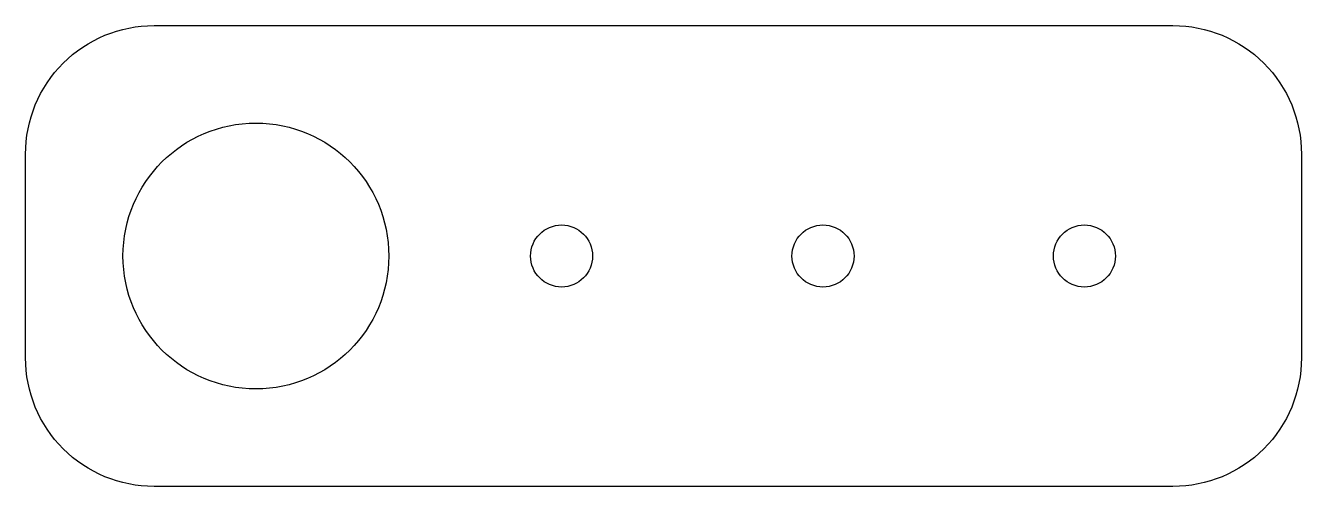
# Model space of a CAD drawing. Header units: millimetres. Extents: x 0 to 144, y 0 to 52.
import ezdxf

# ---------------------------------------------------------------- set-up
doc = ezdxf.new("R2010")
doc.units = ezdxf.units.MM
doc.layers.get('0').update_dxf_attribs({"linetype": 'CONTINUOUS'})

msp = doc.modelspace()

# ---------------------------------------------------------------- linework, layer by layer
msp.add_lwpolyline([(129.5, 0), (14.5, 0, -0.414214), (0, 14.5), (0, 37.5, -0.414214), (14.5, 52), (129.5, 52, -0.414214), (144, 37.5), (144, 14.5, -0.414214)], format="xyb", close=True)
for centre, radius in [((26, 26), 15), ((60.5, 26), 3.5), ((90, 26), 3.5), ((119.5, 26), 3.5)]:
    msp.add_circle(centre, radius)

doc.saveas('drawing.dxf')
